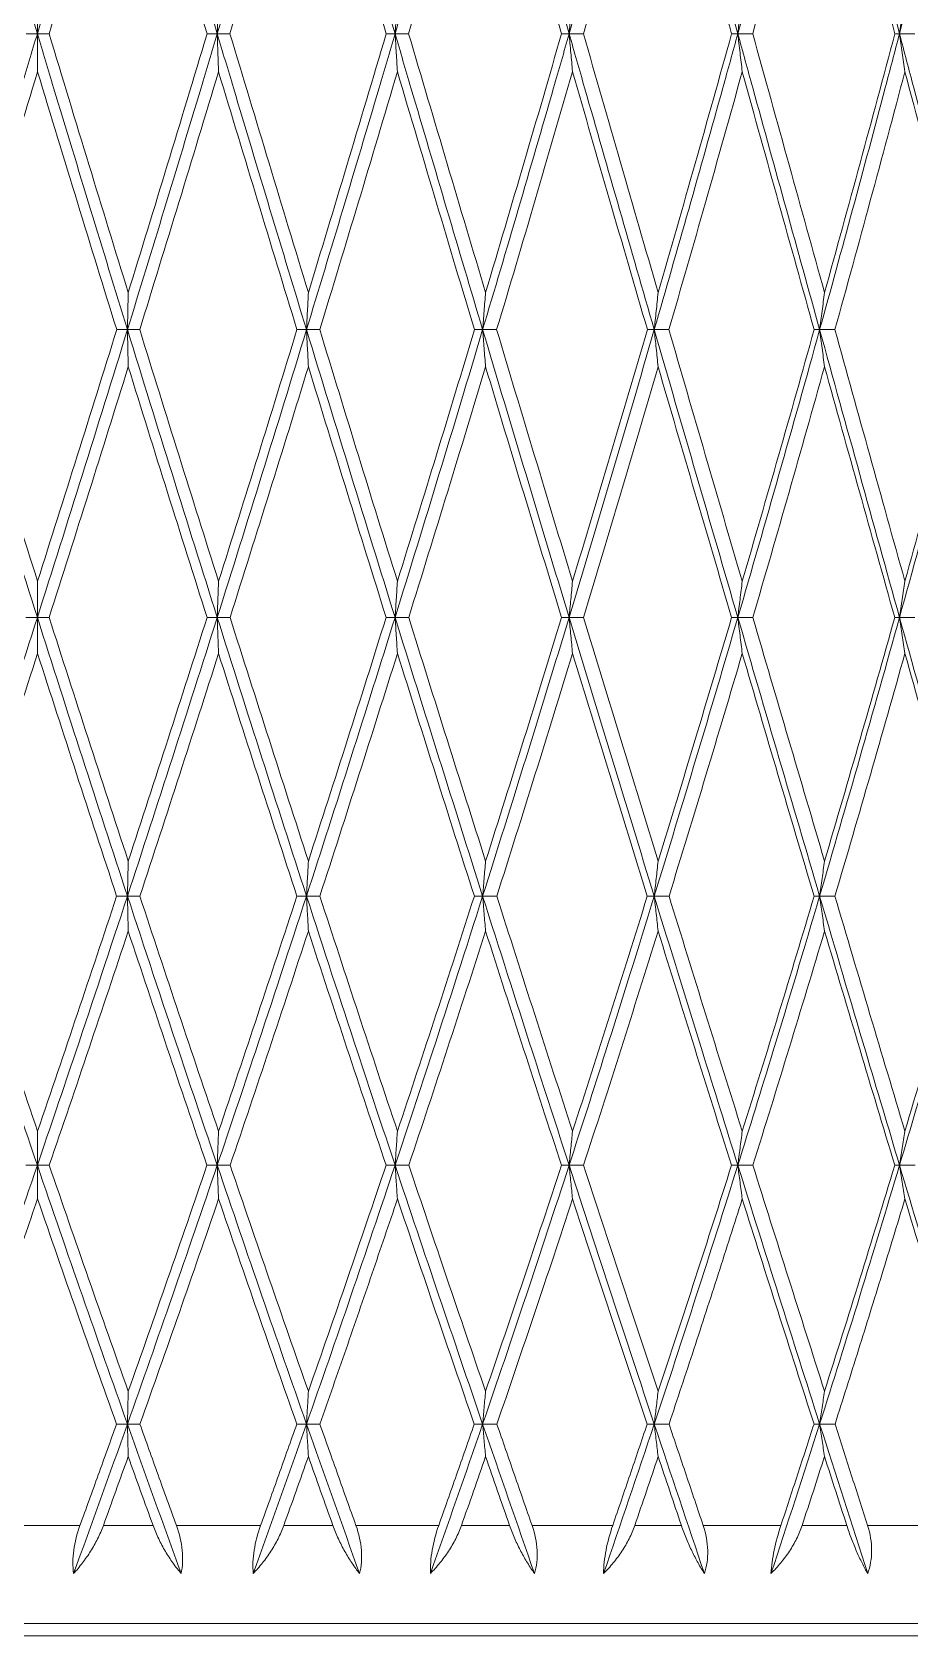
# Model space of a CAD drawing. Extents: x 4138 to 4928, y 0 to 579.
# Drawn here: x 4382.45 to 4390.4, y 388.45 to 402.97 of the extents above; entities that cross this region are included whole.
import ezdxf

# ---------------------------------------------------------------- set-up
doc = ezdxf.new("R2010")
doc.units = 0
doc.header["$LTSCALE"] = 10
doc.header["$MEASUREMENT"] = 0
doc.layers.add('1', color=7, linetype='CONTINUOUS')

msp = doc.modelspace()

# ---------------------------------------------------------------- linework, layer by layer
at = {"layer": '1', "color": 7, "linetype": 'Continuous', "lineweight": 13}
for p, q in [((4382.112, 389.452), (4382.88, 389.452)), ((4383.753, 389.452), (4384.515, 389.452)), ((4385.379, 389.452), (4386.128, 389.452)), ((4386.974, 389.452), (4387.704, 389.452)), ((4388.523, 389.452), (4389.227, 389.452)), ((4390.012, 389.452), (4390.683, 389.452))]:
    msp.add_line(p, q, dxfattribs=at)
at = {"layer": '1', "color": 7, "linetype": 'Continuous', "lineweight": 18}
for p, q in [((4398.554, 388.564), (4365.631, 388.564)), ((4365.631, 388.452), (4398.554, 388.452))]:
    msp.add_line(p, q, dxfattribs=at)
for points in [[(4381.677, 405.709), (4381.949, 404.782), (4382.221, 403.865), (4382.494, 402.96)], [(4382.494, 402.96), (4382.766, 403.865), (4383.038, 404.782), (4383.31, 405.709)], [(4383.31, 405.709), (4383.581, 404.782), (4383.852, 403.865), (4384.123, 402.96)], [(4384.123, 402.96), (4384.393, 403.865), (4384.663, 404.782), (4384.931, 405.709)], [(4384.931, 405.709), (4385.2, 404.782), (4385.467, 403.865), (4385.733, 402.96)], [(4385.733, 402.96), (4385.999, 403.865), (4386.264, 404.782), (4386.526, 405.709)], [(4386.526, 405.709), (4386.789, 404.782), (4387.05, 403.865), (4387.309, 402.96)], [(4387.309, 402.96), (4387.568, 403.865), (4387.825, 404.782), (4388.08, 405.709)], [(4388.837, 402.96), (4388.587, 403.865), (4388.335, 404.782), (4388.08, 405.709)], [(4388.837, 402.96), (4389.087, 403.865), (4389.334, 404.782), (4389.578, 405.709)], [(4389.578, 405.709), (4389.822, 404.782), (4390.063, 403.865), (4390.301, 402.96)], [(4391.006, 405.709), (4390.774, 404.782), (4390.539, 403.865), (4390.301, 402.96)], [(4383.317, 405.357), (4383.193, 404.938), (4382.95, 404.119), (4382.715, 403.34), (4382.6, 402.96)], [(4384.031, 402.96), (4383.911, 403.361), (4383.671, 404.163), (4383.434, 404.96), (4383.317, 405.357)], [(4384.948, 405.357), (4384.826, 404.939), (4384.586, 404.122), (4384.353, 403.341), (4384.238, 402.96)], [(4385.653, 402.96), (4385.538, 403.348), (4385.306, 404.135), (4385.068, 404.946), (4384.948, 405.357)], [(4386.553, 405.357), (4386.432, 404.936), (4386.196, 404.115), (4385.968, 403.338), (4385.856, 402.96)], [(4387.241, 402.96), (4387.125, 403.363), (4386.894, 404.166), (4386.666, 404.961), (4386.553, 405.357)], [(4388.115, 405.357), (4388.005, 404.957), (4387.781, 404.158), (4387.554, 403.359), (4387.439, 402.96)], [(4388.781, 402.96), (4388.676, 403.337), (4388.46, 404.114), (4388.232, 404.935), (4388.115, 405.357)], [(4389.622, 405.357), (4389.514, 404.95), (4389.297, 404.143), (4389.081, 403.352), (4388.972, 402.96)], [(4390.259, 402.96), (4390.158, 403.34), (4389.951, 404.12), (4389.733, 404.939), (4389.622, 405.357)], [(4382.494, 402.96), (4382.494, 403.017), (4382.495, 403.132), (4382.496, 403.247), (4382.496, 403.305)], [(4384.135, 403.305), (4384.133, 403.247), (4384.129, 403.132), (4384.125, 403.017), (4384.123, 402.96)], [(4385.755, 403.305), (4385.751, 403.247), (4385.744, 403.132), (4385.737, 403.017), (4385.733, 402.96)], [(4387.34, 403.305), (4387.335, 403.247), (4387.325, 403.132), (4387.314, 403.017), (4387.309, 402.96)], [(4388.877, 403.305), (4388.87, 403.247), (4388.857, 403.132), (4388.843, 403.017), (4388.837, 402.96)], [(4390.301, 402.96), (4390.309, 403.017), (4390.325, 403.132), (4390.342, 403.247), (4390.35, 403.305)], [(4382.392, 402.96), (4382.409, 402.96), (4382.443, 402.96), (4382.477, 402.96), (4382.494, 402.96)], [(4382.6, 402.96), (4382.582, 402.96), (4382.547, 402.96), (4382.511, 402.96), (4382.494, 402.96)], [(4382.494, 402.96), (4382.494, 402.902), (4382.495, 402.787), (4382.496, 402.673), (4382.496, 402.616)], [(4382.6, 402.96), (4382.721, 402.561), (4382.961, 401.771), (4383.199, 400.998), (4383.317, 400.616)], [(4383.317, 400.616), (4383.434, 400.995), (4383.67, 401.764), (4383.91, 402.557), (4384.031, 402.96)], [(4384.123, 402.96), (4384.108, 402.96), (4384.077, 402.96), (4384.047, 402.96), (4384.031, 402.96)], [(4384.123, 402.96), (4384.142, 402.96), (4384.181, 402.96), (4384.219, 402.96), (4384.238, 402.96)], [(4384.135, 402.616), (4384.133, 402.673), (4384.129, 402.787), (4384.125, 402.902), (4384.123, 402.96)], [(4384.238, 402.96), (4384.356, 402.569), (4384.591, 401.788), (4384.829, 401.006), (4384.948, 400.616)], [(4384.948, 400.616), (4385.063, 400.993), (4385.296, 401.76), (4385.533, 402.555), (4385.653, 402.96)], [(4385.733, 402.96), (4385.72, 402.96), (4385.693, 402.96), (4385.666, 402.96), (4385.653, 402.96)], [(4385.733, 402.96), (4385.754, 402.96), (4385.795, 402.96), (4385.836, 402.96), (4385.856, 402.96)], [(4385.755, 402.616), (4385.751, 402.673), (4385.744, 402.787), (4385.737, 402.902), (4385.733, 402.96)], [(4385.856, 402.96), (4385.973, 402.564), (4386.206, 401.778), (4386.437, 401.002), (4386.553, 400.616)], [(4386.553, 400.616), (4386.671, 401.013), (4386.904, 401.8), (4387.13, 402.575), (4387.241, 402.96)], [(4387.309, 402.96), (4387.298, 402.96), (4387.275, 402.96), (4387.252, 402.96), (4387.241, 402.96)], [(4387.309, 402.96), (4387.331, 402.96), (4387.374, 402.96), (4387.418, 402.96), (4387.439, 402.96)], [(4387.34, 402.616), (4387.335, 402.673), (4387.325, 402.787), (4387.314, 402.902), (4387.309, 402.96)], [(4387.439, 402.96), (4387.55, 402.574), (4387.774, 401.797), (4388.001, 401.011), (4388.115, 400.616)], [(4388.115, 400.616), (4388.228, 401.005), (4388.452, 401.784), (4388.672, 402.567), (4388.781, 402.96)], [(4388.781, 402.96), (4388.79, 402.96), (4388.809, 402.96), (4388.828, 402.96), (4388.837, 402.96)], [(4388.837, 402.96), (4388.859, 402.96), (4388.904, 402.96), (4388.95, 402.96), (4388.972, 402.96)], [(4388.837, 402.96), (4388.843, 402.902), (4388.857, 402.787), (4388.87, 402.673), (4388.877, 402.616)], [(4388.972, 402.96), (4389.083, 402.558), (4389.303, 401.766), (4389.517, 400.996), (4389.622, 400.616)], [(4389.622, 400.616), (4389.731, 401.007), (4389.945, 401.788), (4390.155, 402.569), (4390.259, 402.96)], [(4390.301, 402.96), (4390.294, 402.96), (4390.28, 402.96), (4390.266, 402.96), (4390.259, 402.96)], [(4390.441, 402.96), (4390.418, 402.96), (4390.371, 402.96), (4390.325, 402.96), (4390.301, 402.96)], [(4390.35, 402.616), (4390.342, 402.673), (4390.325, 402.787), (4390.309, 402.902), (4390.301, 402.96)], [(4382.496, 402.616), (4382.375, 402.218), (4382.135, 401.43), (4381.897, 400.66), (4381.779, 400.28)], [(4383.213, 400.28), (4383.095, 400.657), (4382.859, 401.425), (4382.618, 402.215), (4382.496, 402.616)], [(4384.135, 402.616), (4384.014, 402.216), (4383.775, 401.426), (4383.538, 400.658), (4383.421, 400.28)], [(4384.845, 400.28), (4384.725, 400.669), (4384.488, 401.449), (4384.252, 402.227), (4384.135, 402.616)], [(4385.755, 402.616), (4385.635, 402.213), (4385.399, 401.422), (4385.166, 400.656), (4385.051, 400.28)], [(4386.452, 400.28), (4386.339, 400.654), (4386.111, 401.418), (4385.874, 402.211), (4385.755, 402.616)], [(4387.34, 402.616), (4387.229, 402.232), (4387.004, 401.458), (4386.772, 400.674), (4386.653, 400.28)], [(4388.018, 400.28), (4387.903, 400.674), (4387.675, 401.457), (4387.451, 402.231), (4387.34, 402.616)], [(4388.877, 402.616), (4388.766, 402.216), (4388.544, 401.428), (4388.323, 400.659), (4388.213, 400.28)], [(4389.528, 400.28), (4389.423, 400.657), (4389.208, 401.425), (4388.988, 402.215), (4388.877, 402.616)], [(4390.35, 402.616), (4390.247, 402.227), (4390.038, 401.449), (4389.824, 400.669), (4389.716, 400.28)], [(4390.969, 400.28), (4390.869, 400.658), (4390.666, 401.426), (4390.456, 402.215), (4390.35, 402.616)], [(4383.31, 400.28), (4383.311, 400.335), (4383.313, 400.447), (4383.316, 400.56), (4383.317, 400.616)], [(4384.948, 400.616), (4384.945, 400.56), (4384.94, 400.447), (4384.934, 400.335), (4384.931, 400.28)], [(4386.553, 400.616), (4386.548, 400.56), (4386.539, 400.447), (4386.531, 400.335), (4386.526, 400.28)], [(4388.115, 400.616), (4388.11, 400.56), (4388.098, 400.447), (4388.086, 400.335), (4388.08, 400.28)], [(4389.622, 400.616), (4389.615, 400.56), (4389.6, 400.447), (4389.585, 400.335), (4389.578, 400.28)], [(4381.677, 400.28), (4381.949, 399.398), (4382.221, 398.53), (4382.494, 397.674)], [(4381.779, 400.28), (4381.894, 399.908), (4382.129, 399.157), (4382.372, 398.39), (4382.496, 398.002)], [(4382.494, 397.674), (4382.766, 398.53), (4383.038, 399.398), (4383.31, 400.28)], [(4382.496, 398.002), (4382.616, 398.379), (4382.856, 399.136), (4383.094, 399.898), (4383.213, 400.28)], [(4383.213, 400.28), (4383.229, 400.28), (4383.261, 400.28), (4383.294, 400.28), (4383.31, 400.28)], [(4383.421, 400.28), (4383.402, 400.28), (4383.365, 400.28), (4383.328, 400.28), (4383.31, 400.28)], [(4383.31, 400.28), (4383.581, 399.398), (4383.852, 398.53), (4384.123, 397.674)], [(4383.31, 400.28), (4383.311, 400.223), (4383.313, 400.111), (4383.316, 400), (4383.317, 399.944)], [(4383.421, 400.28), (4383.539, 399.898), (4383.777, 399.136), (4384.015, 398.379), (4384.135, 398.002)], [(4384.123, 397.674), (4384.393, 398.53), (4384.663, 399.398), (4384.931, 400.28)], [(4384.135, 398.002), (4384.255, 398.38), (4384.493, 399.138), (4384.728, 399.899), (4384.845, 400.28)], [(4384.931, 400.28), (4384.917, 400.28), (4384.888, 400.28), (4384.859, 400.28), (4384.845, 400.28)], [(4384.931, 400.28), (4384.951, 400.28), (4384.991, 400.28), (4385.031, 400.28), (4385.051, 400.28)], [(4384.931, 400.28), (4385.2, 399.398), (4385.467, 398.53), (4385.733, 397.674)], [(4384.948, 399.944), (4384.945, 400), (4384.94, 400.111), (4384.934, 400.223), (4384.931, 400.28)], [(4385.051, 400.28), (4385.167, 399.899), (4385.401, 399.14), (4385.636, 398.381), (4385.755, 398.002)], [(4385.733, 397.674), (4385.999, 398.53), (4386.264, 399.398), (4386.526, 400.28)], [(4385.755, 398.002), (4385.874, 398.385), (4386.11, 399.148), (4386.339, 399.904), (4386.452, 400.28)], [(4386.526, 400.28), (4386.514, 400.28), (4386.489, 400.28), (4386.464, 400.28), (4386.452, 400.28)], [(4386.526, 400.28), (4386.548, 400.28), (4386.59, 400.28), (4386.632, 400.28), (4386.653, 400.28)], [(4386.526, 400.28), (4386.789, 399.398), (4387.05, 398.53), (4387.309, 397.674)], [(4386.553, 399.944), (4386.548, 400), (4386.539, 400.111), (4386.531, 400.223), (4386.526, 400.28)], [(4386.653, 400.28), (4386.768, 399.897), (4386.997, 399.135), (4387.226, 398.379), (4387.34, 398.002)], [(4387.309, 397.674), (4387.568, 398.53), (4387.825, 399.398), (4388.08, 400.28)], [(4387.34, 398.002), (4387.455, 398.381), (4387.683, 399.14), (4387.907, 399.899), (4388.018, 400.28)], [(4388.08, 400.28), (4388.07, 400.28), (4388.049, 400.28), (4388.028, 400.28), (4388.018, 400.28)], [(4388.08, 400.28), (4388.102, 400.28), (4388.147, 400.28), (4388.191, 400.28), (4388.213, 400.28)], [(4388.08, 400.28), (4388.335, 399.398), (4388.587, 398.53), (4388.837, 397.674)], [(4388.115, 399.944), (4388.11, 400), (4388.098, 400.111), (4388.086, 400.223), (4388.08, 400.28)], [(4388.213, 400.28), (4388.322, 399.904), (4388.542, 399.149), (4388.764, 398.386), (4388.877, 398.002)], [(4389.578, 400.28), (4389.334, 399.398), (4389.087, 398.53), (4388.837, 397.674)], [(4388.877, 398.002), (4388.987, 398.38), (4389.207, 399.138), (4389.422, 399.898), (4389.528, 400.28)], [(4389.528, 400.28), (4389.537, 400.28), (4389.553, 400.28), (4389.57, 400.28), (4389.578, 400.28)], [(4389.578, 400.28), (4389.601, 400.28), (4389.647, 400.28), (4389.693, 400.28), (4389.716, 400.28)], [(4390.301, 397.674), (4390.063, 398.53), (4389.822, 399.398), (4389.578, 400.28)], [(4389.578, 400.28), (4389.585, 400.223), (4389.6, 400.111), (4389.615, 400), (4389.622, 399.944)], [(4389.716, 400.28), (4389.82, 399.903), (4390.031, 399.146), (4390.243, 398.384), (4390.35, 398.002)], [(4391.006, 400.28), (4390.774, 399.398), (4390.539, 398.53), (4390.301, 397.674)], [(4390.35, 398.002), (4390.455, 398.379), (4390.663, 399.136), (4390.868, 399.897), (4390.969, 400.28)], [(4383.317, 399.944), (4383.199, 399.564), (4382.961, 398.806), (4382.721, 398.051), (4382.601, 397.674)], [(4384.031, 397.674), (4383.911, 398.051), (4383.672, 398.806), (4383.435, 399.564), (4383.317, 399.944)], [(4384.948, 399.944), (4384.832, 399.565), (4384.597, 398.809), (4384.359, 398.052), (4384.239, 397.674)], [(4385.652, 397.674), (4385.534, 398.052), (4385.299, 398.807), (4385.065, 399.565), (4384.948, 399.944)], [(4386.553, 399.944), (4386.44, 399.569), (4386.211, 398.817), (4385.976, 398.056), (4385.857, 397.674)], [(4387.24, 397.674), (4387.127, 398.047), (4386.898, 398.798), (4386.668, 399.56), (4386.553, 399.944)], [(4388.115, 399.944), (4388.003, 399.56), (4387.779, 398.798), (4387.553, 398.047), (4387.44, 397.674)], [(4388.781, 397.674), (4388.668, 398.056), (4388.445, 398.815), (4388.225, 399.569), (4388.115, 399.944)], [(4389.622, 399.944), (4389.516, 399.565), (4389.302, 398.807), (4389.083, 398.052), (4388.973, 397.674)], [(4390.258, 397.674), (4390.151, 398.055), (4389.938, 398.814), (4389.727, 399.568), (4389.622, 399.944)], [(4382.494, 397.674), (4382.494, 397.729), (4382.495, 397.838), (4382.496, 397.947), (4382.496, 398.002)], [(4384.123, 397.674), (4384.125, 397.729), (4384.129, 397.838), (4384.133, 397.947), (4384.135, 398.002)], [(4385.755, 398.002), (4385.751, 397.947), (4385.744, 397.838), (4385.737, 397.729), (4385.733, 397.674)], [(4387.34, 398.002), (4387.335, 397.947), (4387.325, 397.838), (4387.314, 397.729), (4387.309, 397.674)], [(4388.877, 398.002), (4388.87, 397.947), (4388.857, 397.838), (4388.843, 397.729), (4388.837, 397.674)], [(4390.301, 397.674), (4390.309, 397.729), (4390.325, 397.838), (4390.342, 397.947), (4390.35, 398.002)], [(4381.677, 395.151), (4381.949, 395.978), (4382.221, 396.819), (4382.494, 397.674)], [(4382.494, 397.674), (4382.477, 397.674), (4382.442, 397.674), (4382.408, 397.674), (4382.391, 397.674)], [(4382.601, 397.674), (4382.583, 397.674), (4382.547, 397.674), (4382.511, 397.674), (4382.494, 397.674)], [(4382.494, 397.674), (4382.766, 396.819), (4383.038, 395.978), (4383.31, 395.151)], [(4382.496, 397.348), (4382.496, 397.402), (4382.495, 397.511), (4382.494, 397.62), (4382.494, 397.674)], [(4382.601, 397.674), (4382.717, 397.312), (4382.952, 396.583), (4383.194, 395.842), (4383.317, 395.468)], [(4383.31, 395.151), (4383.581, 395.978), (4383.852, 396.819), (4384.123, 397.674)], [(4383.317, 395.468), (4383.439, 395.839), (4383.68, 396.578), (4383.915, 397.31), (4384.031, 397.674)], [(4384.031, 397.674), (4384.046, 397.674), (4384.077, 397.674), (4384.108, 397.674), (4384.123, 397.674)], [(4384.239, 397.674), (4384.219, 397.674), (4384.181, 397.674), (4384.142, 397.674), (4384.123, 397.674)], [(4384.123, 397.674), (4384.393, 396.819), (4384.663, 395.978), (4384.931, 395.151)], [(4384.123, 397.674), (4384.125, 397.62), (4384.129, 397.511), (4384.133, 397.402), (4384.135, 397.348)], [(4384.239, 397.674), (4384.356, 397.306), (4384.591, 396.57), (4384.829, 395.836), (4384.948, 395.468)], [(4384.931, 395.151), (4385.2, 395.978), (4385.467, 396.819), (4385.733, 397.674)], [(4384.948, 395.468), (4385.067, 395.835), (4385.304, 396.569), (4385.537, 397.306), (4385.652, 397.674)], [(4385.733, 397.674), (4385.72, 397.674), (4385.693, 397.674), (4385.666, 397.674), (4385.652, 397.674)], [(4385.733, 397.674), (4385.754, 397.674), (4385.795, 397.674), (4385.836, 397.674), (4385.857, 397.674)], [(4385.733, 397.674), (4385.999, 396.819), (4386.264, 395.978), (4386.526, 395.151)], [(4385.755, 397.348), (4385.751, 397.402), (4385.744, 397.511), (4385.737, 397.62), (4385.733, 397.674)], [(4385.857, 397.674), (4385.972, 397.306), (4386.203, 396.569), (4386.436, 395.835), (4386.553, 395.468)], [(4386.526, 395.151), (4386.789, 395.978), (4387.05, 396.819), (4387.309, 397.674)], [(4386.553, 395.468), (4386.67, 395.837), (4386.902, 396.572), (4387.128, 397.307), (4387.24, 397.674)], [(4387.309, 397.674), (4387.298, 397.674), (4387.275, 397.674), (4387.252, 397.674), (4387.24, 397.674)], [(4387.309, 397.674), (4387.331, 397.674), (4387.375, 397.674), (4387.418, 397.674), (4387.44, 397.674)], [(4387.309, 397.674), (4387.568, 396.819), (4387.825, 395.978), (4388.08, 395.151)], [(4387.34, 397.348), (4387.335, 397.402), (4387.325, 397.511), (4387.314, 397.62), (4387.309, 397.674)], [(4387.44, 397.674), (4387.552, 397.305), (4387.777, 396.569), (4388.003, 395.835), (4388.115, 395.468)], [(4388.837, 397.674), (4388.587, 396.819), (4388.335, 395.978), (4388.08, 395.151)], [(4388.115, 395.468), (4388.228, 395.834), (4388.452, 396.567), (4388.671, 397.304), (4388.781, 397.674)], [(4388.837, 397.674), (4388.827, 397.674), (4388.809, 397.674), (4388.79, 397.674), (4388.781, 397.674)], [(4388.837, 397.674), (4388.859, 397.674), (4388.905, 397.674), (4388.95, 397.674), (4388.973, 397.674)], [(4388.837, 397.674), (4389.087, 396.819), (4389.334, 395.978), (4389.578, 395.151)], [(4388.877, 397.348), (4388.87, 397.402), (4388.857, 397.511), (4388.843, 397.62), (4388.837, 397.674)], [(4388.973, 397.674), (4389.08, 397.307), (4389.296, 396.573), (4389.513, 395.837), (4389.622, 395.468)], [(4390.301, 397.674), (4390.063, 396.819), (4389.822, 395.978), (4389.578, 395.151)], [(4389.622, 395.468), (4389.731, 395.836), (4389.946, 396.572), (4390.155, 397.307), (4390.258, 397.674)], [(4390.258, 397.674), (4390.265, 397.674), (4390.28, 397.674), (4390.294, 397.674), (4390.301, 397.674)], [(4390.441, 397.674), (4390.418, 397.674), (4390.371, 397.674), (4390.325, 397.674), (4390.301, 397.674)], [(4391.006, 395.151), (4390.774, 395.978), (4390.539, 396.819), (4390.301, 397.674)], [(4390.301, 397.674), (4390.309, 397.62), (4390.325, 397.511), (4390.342, 397.402), (4390.35, 397.348)], [(4382.496, 397.348), (4382.379, 396.984), (4382.142, 396.253), (4381.901, 395.519), (4381.779, 395.151)], [(4383.212, 395.151), (4383.089, 395.523), (4382.847, 396.261), (4382.612, 396.988), (4382.496, 397.348)], [(4384.135, 397.348), (4384.019, 396.985), (4383.784, 396.256), (4383.544, 395.52), (4383.422, 395.151)], [(4384.844, 395.151), (4384.724, 395.518), (4384.486, 396.251), (4384.251, 396.983), (4384.135, 397.348)], [(4385.755, 397.348), (4385.639, 396.981), (4385.407, 396.248), (4385.171, 395.516), (4385.052, 395.151)], [(4386.451, 395.151), (4386.334, 395.516), (4386.101, 396.248), (4385.87, 396.981), (4385.755, 397.348)], [(4387.34, 397.348), (4387.228, 396.981), (4387.001, 396.248), (4386.771, 395.516), (4386.654, 395.151)], [(4388.017, 395.151), (4387.903, 395.518), (4387.677, 396.251), (4387.452, 396.983), (4387.34, 397.348)], [(4388.877, 397.348), (4388.768, 396.979), (4388.549, 396.244), (4388.326, 395.514), (4388.214, 395.151)], [(4389.528, 395.151), (4389.418, 395.518), (4389.2, 396.252), (4388.984, 396.983), (4388.877, 397.348)], [(4390.35, 397.348), (4390.247, 396.982), (4390.038, 396.249), (4389.825, 395.517), (4389.716, 395.151)], [(4390.969, 395.151), (4390.864, 395.521), (4390.657, 396.257), (4390.452, 396.986), (4390.35, 397.348)], [(4383.31, 395.151), (4383.311, 395.203), (4383.313, 395.309), (4383.316, 395.415), (4383.317, 395.468)], [(4384.931, 395.151), (4384.934, 395.203), (4384.94, 395.309), (4384.945, 395.415), (4384.948, 395.468)], [(4386.553, 395.468), (4386.548, 395.415), (4386.539, 395.309), (4386.531, 395.203), (4386.526, 395.151)], [(4388.115, 395.468), (4388.11, 395.415), (4388.098, 395.309), (4388.086, 395.203), (4388.08, 395.151)], [(4389.578, 395.151), (4389.585, 395.203), (4389.6, 395.309), (4389.615, 395.415), (4389.622, 395.468)], [(4381.779, 395.151), (4381.897, 394.795), (4382.134, 394.085), (4382.375, 393.376), (4382.496, 393.021)], [(4382.496, 393.021), (4382.618, 393.377), (4382.858, 394.087), (4383.095, 394.796), (4383.212, 395.151)], [(4383.31, 395.151), (4383.293, 395.151), (4383.261, 395.151), (4383.228, 395.151), (4383.212, 395.151)], [(4383.422, 395.151), (4383.403, 395.151), (4383.366, 395.151), (4383.328, 395.151), (4383.31, 395.151)], [(4383.317, 394.834), (4383.316, 394.887), (4383.313, 394.992), (4383.311, 395.098), (4383.31, 395.151)], [(4383.422, 395.151), (4383.539, 394.796), (4383.775, 394.086), (4384.014, 393.376), (4384.135, 393.021)], [(4384.135, 393.021), (4384.254, 393.372), (4384.491, 394.078), (4384.727, 394.792), (4384.844, 395.151)], [(4384.844, 395.151), (4384.859, 395.151), (4384.888, 395.151), (4384.917, 395.151), (4384.931, 395.151)], [(4385.052, 395.151), (4385.032, 395.151), (4384.991, 395.151), (4384.951, 395.151), (4384.931, 395.151)], [(4384.931, 395.151), (4384.934, 395.098), (4384.94, 394.992), (4384.945, 394.887), (4384.948, 394.834)], [(4385.052, 395.151), (4385.168, 394.795), (4385.401, 394.085), (4385.636, 393.376), (4385.755, 393.021)], [(4385.755, 393.021), (4385.873, 393.376), (4386.108, 394.085), (4386.337, 394.795), (4386.451, 395.151)], [(4386.526, 395.151), (4386.514, 395.151), (4386.489, 395.151), (4386.464, 395.151), (4386.451, 395.151)], [(4386.526, 395.151), (4386.548, 395.151), (4386.59, 395.151), (4386.633, 395.151), (4386.654, 395.151)], [(4386.553, 394.834), (4386.548, 394.887), (4386.539, 394.992), (4386.531, 395.098), (4386.526, 395.151)], [(4386.654, 395.151), (4386.769, 394.791), (4386.998, 394.077), (4387.226, 393.372), (4387.34, 393.021)], [(4387.34, 393.021), (4387.455, 393.373), (4387.682, 394.079), (4387.906, 394.792), (4388.017, 395.151)], [(4388.08, 395.151), (4388.07, 395.151), (4388.049, 395.151), (4388.028, 395.151), (4388.017, 395.151)], [(4388.08, 395.151), (4388.102, 395.151), (4388.147, 395.151), (4388.191, 395.151), (4388.214, 395.151)], [(4388.115, 394.834), (4388.11, 394.887), (4388.098, 394.992), (4388.086, 395.098), (4388.08, 395.151)], [(4388.214, 395.151), (4388.324, 394.795), (4388.544, 394.085), (4388.766, 393.376), (4388.877, 393.021)], [(4388.877, 393.021), (4388.988, 393.376), (4389.208, 394.085), (4389.422, 394.795), (4389.528, 395.151)], [(4389.578, 395.151), (4389.569, 395.151), (4389.553, 395.151), (4389.536, 395.151), (4389.528, 395.151)], [(4389.716, 395.151), (4389.693, 395.151), (4389.647, 395.151), (4389.601, 395.151), (4389.578, 395.151)], [(4389.622, 394.834), (4389.615, 394.887), (4389.6, 394.992), (4389.585, 395.098), (4389.578, 395.151)], [(4389.716, 395.151), (4389.822, 394.792), (4390.034, 394.078), (4390.245, 393.372), (4390.35, 393.021)], [(4390.35, 393.021), (4390.456, 393.376), (4390.665, 394.086), (4390.869, 394.796), (4390.969, 395.151)], [(4383.317, 394.834), (4383.2, 394.48), (4382.963, 393.773), (4382.723, 393.067), (4382.601, 392.714)], [(4384.03, 392.714), (4383.909, 393.068), (4383.67, 393.774), (4383.434, 394.481), (4383.317, 394.834)], [(4384.948, 394.834), (4384.831, 394.477), (4384.596, 393.766), (4384.359, 393.064), (4384.24, 392.714)], [(4385.652, 392.714), (4385.533, 393.067), (4385.297, 393.773), (4385.064, 394.48), (4384.948, 394.834)], [(4386.553, 394.834), (4386.439, 394.48), (4386.21, 393.773), (4385.976, 393.067), (4385.858, 392.714)], [(4387.24, 392.714), (4387.126, 393.061), (4386.898, 393.762), (4386.668, 394.475), (4386.553, 394.834)], [(4388.115, 394.834), (4388.004, 394.476), (4387.78, 393.765), (4387.554, 393.063), (4387.44, 392.714)], [(4388.78, 392.714), (4388.668, 393.067), (4388.446, 393.773), (4388.226, 394.48), (4388.115, 394.834)], [(4389.622, 394.834), (4389.517, 394.48), (4389.303, 393.773), (4389.084, 393.067), (4388.973, 392.714)], [(4390.258, 392.714), (4390.152, 393.063), (4389.941, 393.766), (4389.729, 394.476), (4389.622, 394.834)], [(4382.494, 392.714), (4382.494, 392.765), (4382.495, 392.867), (4382.496, 392.97), (4382.496, 393.021)], [(4384.123, 392.714), (4384.125, 392.765), (4384.129, 392.867), (4384.133, 392.97), (4384.135, 393.021)], [(4385.733, 392.714), (4385.737, 392.765), (4385.744, 392.867), (4385.751, 392.97), (4385.755, 393.021)], [(4387.34, 393.021), (4387.335, 392.97), (4387.325, 392.867), (4387.314, 392.765), (4387.309, 392.714)], [(4388.837, 392.714), (4388.843, 392.765), (4388.857, 392.867), (4388.87, 392.97), (4388.877, 393.021)], [(4390.301, 392.714), (4390.309, 392.765), (4390.325, 392.867), (4390.342, 392.97), (4390.35, 393.021)], [(4381.677, 390.37), (4381.949, 391.135), (4382.221, 391.917), (4382.494, 392.714)], [(4382.494, 392.714), (4382.476, 392.714), (4382.442, 392.714), (4382.408, 392.714), (4382.391, 392.714)], [(4382.601, 392.714), (4382.583, 392.714), (4382.548, 392.714), (4382.512, 392.714), (4382.494, 392.714)], [(4382.494, 392.714), (4382.766, 391.917), (4383.038, 391.135), (4383.31, 390.37)], [(4382.496, 392.408), (4382.496, 392.459), (4382.495, 392.56), (4382.494, 392.663), (4382.494, 392.714)], [(4382.601, 392.714), (4382.72, 392.37), (4382.957, 391.685), (4383.197, 391.006), (4383.317, 390.667)], [(4383.31, 390.37), (4383.581, 391.135), (4383.852, 391.917), (4384.123, 392.714)], [(4383.317, 390.667), (4383.436, 391.003), (4383.674, 391.68), (4383.912, 392.368), (4384.03, 392.714)], [(4384.123, 392.714), (4384.107, 392.714), (4384.077, 392.714), (4384.046, 392.714), (4384.03, 392.714)], [(4384.24, 392.714), (4384.22, 392.714), (4384.181, 392.714), (4384.142, 392.714), (4384.123, 392.714)], [(4384.123, 392.714), (4384.393, 391.917), (4384.663, 391.135), (4384.931, 390.37)], [(4384.135, 392.408), (4384.133, 392.459), (4384.129, 392.56), (4384.125, 392.663), (4384.123, 392.714)], [(4384.24, 392.714), (4384.358, 392.368), (4384.594, 391.68), (4384.83, 391.003), (4384.948, 390.667)], [(4384.931, 390.37), (4385.2, 391.135), (4385.467, 391.917), (4385.733, 392.714)], [(4384.948, 390.667), (4385.068, 391.007), (4385.304, 391.688), (4385.536, 392.372), (4385.652, 392.714)], [(4385.652, 392.714), (4385.665, 392.714), (4385.692, 392.714), (4385.72, 392.714), (4385.733, 392.714)], [(4385.858, 392.714), (4385.837, 392.714), (4385.795, 392.714), (4385.754, 392.714), (4385.733, 392.714)], [(4385.733, 392.714), (4385.999, 391.917), (4386.264, 391.135), (4386.526, 390.37)], [(4385.733, 392.714), (4385.737, 392.663), (4385.744, 392.56), (4385.751, 392.459), (4385.755, 392.408)], [(4385.858, 392.714), (4385.972, 392.373), (4386.202, 391.69), (4386.435, 391.008), (4386.553, 390.667)], [(4387.309, 392.714), (4387.05, 391.917), (4386.789, 391.135), (4386.526, 390.37)], [(4386.553, 390.667), (4386.668, 391.004), (4386.899, 391.682), (4387.127, 392.369), (4387.24, 392.714)], [(4387.309, 392.714), (4387.298, 392.714), (4387.275, 392.714), (4387.251, 392.714), (4387.24, 392.714)], [(4387.309, 392.714), (4387.331, 392.714), (4387.375, 392.714), (4387.419, 392.714), (4387.44, 392.714)], [(4387.309, 392.714), (4387.568, 391.917), (4387.825, 391.135), (4388.08, 390.37)], [(4387.34, 392.408), (4387.335, 392.459), (4387.325, 392.56), (4387.314, 392.663), (4387.309, 392.714)], [(4387.44, 392.714), (4387.553, 392.369), (4387.778, 391.683), (4388.003, 391.004), (4388.115, 390.667)], [(4388.837, 392.714), (4388.587, 391.917), (4388.335, 391.135), (4388.08, 390.37)], [(4388.115, 390.667), (4388.229, 391.007), (4388.453, 391.689), (4388.672, 392.372), (4388.78, 392.714)], [(4388.837, 392.714), (4388.827, 392.714), (4388.808, 392.714), (4388.789, 392.714), (4388.78, 392.714)], [(4388.973, 392.714), (4388.951, 392.714), (4388.905, 392.714), (4388.86, 392.714), (4388.837, 392.714)], [(4388.837, 392.714), (4389.087, 391.917), (4389.334, 391.135), (4389.578, 390.37)], [(4388.877, 392.408), (4388.87, 392.459), (4388.857, 392.56), (4388.843, 392.663), (4388.837, 392.714)], [(4388.973, 392.714), (4389.08, 392.373), (4389.296, 391.691), (4389.513, 391.008), (4389.622, 390.667)], [(4390.301, 392.714), (4390.063, 391.917), (4389.822, 391.135), (4389.578, 390.37)], [(4389.622, 390.667), (4389.73, 391.004), (4389.943, 391.682), (4390.153, 392.369), (4390.258, 392.714)], [(4390.301, 392.714), (4390.294, 392.714), (4390.279, 392.714), (4390.265, 392.714), (4390.258, 392.714)], [(4390.442, 392.714), (4390.418, 392.714), (4390.372, 392.714), (4390.325, 392.714), (4390.301, 392.714)], [(4390.301, 392.714), (4390.539, 391.917), (4390.774, 391.135), (4391.006, 390.37)], [(4390.35, 392.408), (4390.342, 392.459), (4390.325, 392.56), (4390.309, 392.663), (4390.301, 392.714)], [(4382.496, 392.408), (4382.417, 392.179), (4382.259, 391.724), (4382.02, 391.045), (4381.86, 390.595), (4381.78, 390.37)], [(4383.211, 390.37), (4383.091, 390.707), (4382.851, 391.384), (4382.614, 392.066), (4382.496, 392.408)], [(4384.135, 392.408), (4384.017, 392.063), (4383.78, 391.379), (4383.542, 390.705), (4383.423, 390.37)], [(4384.844, 390.37), (4384.726, 390.704), (4384.49, 391.378), (4384.253, 392.063), (4384.135, 392.408)], [(4385.755, 392.408), (4385.678, 392.181), (4385.524, 391.728), (4385.29, 391.049), (4385.132, 390.596), (4385.052, 390.37)], [(4386.45, 390.37), (4386.333, 390.709), (4386.1, 391.386), (4385.87, 392.067), (4385.755, 392.408)], [(4387.34, 392.408), (4387.227, 392.062), (4386.999, 391.377), (4386.77, 390.704), (4386.655, 390.37)], [(4388.016, 390.37), (4387.904, 390.705), (4387.679, 391.379), (4387.453, 392.063), (4387.34, 392.408)], [(4388.877, 392.408), (4388.805, 392.181), (4388.66, 391.728), (4388.44, 391.049), (4388.29, 390.596), (4388.214, 390.37)], [(4389.527, 390.37), (4389.418, 390.708), (4389.201, 391.385), (4388.985, 392.066), (4388.877, 392.408)], [(4390.35, 392.408), (4390.281, 392.178), (4390.141, 391.721), (4389.93, 391.041), (4389.788, 390.593), (4389.717, 390.37)], [(4390.968, 390.37), (4390.866, 390.707), (4390.66, 391.383), (4390.453, 392.065), (4390.35, 392.408)], [(4383.31, 390.37), (4383.311, 390.42), (4383.313, 390.518), (4383.316, 390.617), (4383.317, 390.667)], [(4384.931, 390.37), (4384.934, 390.42), (4384.94, 390.518), (4384.945, 390.617), (4384.948, 390.667)], [(4386.526, 390.37), (4386.531, 390.42), (4386.539, 390.518), (4386.548, 390.617), (4386.553, 390.667)], [(4388.08, 390.37), (4388.086, 390.42), (4388.098, 390.518), (4388.11, 390.617), (4388.115, 390.667)], [(4389.578, 390.37), (4389.585, 390.42), (4389.6, 390.518), (4389.615, 390.617), (4389.622, 390.667)], [(4382.822, 389.016), (4382.985, 389.461), (4383.147, 389.913), (4383.31, 390.37)], [(4382.88, 389.452), (4382.935, 389.604), (4383.046, 389.909), (4383.156, 390.216), (4383.211, 390.37)], [(4383.31, 390.37), (4383.293, 390.37), (4383.26, 390.37), (4383.228, 390.37), (4383.211, 390.37)], [(4383.423, 390.37), (4383.404, 390.37), (4383.366, 390.37), (4383.328, 390.37), (4383.31, 390.37)], [(4383.31, 390.37), (4383.472, 389.913), (4383.634, 389.461), (4383.796, 389.016)], [(4383.317, 390.075), (4383.316, 390.124), (4383.313, 390.222), (4383.311, 390.321), (4383.31, 390.37)], [(4383.423, 390.37), (4383.477, 390.217), (4383.587, 389.91), (4383.698, 389.604), (4383.753, 389.452)], [(4384.449, 389.016), (4384.61, 389.461), (4384.771, 389.913), (4384.931, 390.37)], [(4384.515, 389.452), (4384.571, 389.604), (4384.68, 389.91), (4384.789, 390.217), (4384.844, 390.37)], [(4384.931, 390.37), (4384.917, 390.37), (4384.887, 390.37), (4384.858, 390.37), (4384.844, 390.37)], [(4385.052, 390.37), (4385.032, 390.37), (4384.992, 390.37), (4384.951, 390.37), (4384.931, 390.37)], [(4384.931, 390.37), (4385.092, 389.913), (4385.252, 389.461), (4385.412, 389.016)], [(4384.948, 390.075), (4384.945, 390.124), (4384.94, 390.222), (4384.934, 390.321), (4384.931, 390.37)], [(4385.052, 390.37), (4385.107, 390.216), (4385.216, 389.909), (4385.324, 389.604), (4385.379, 389.452)], [(4386.526, 390.37), (4386.369, 389.913), (4386.211, 389.461), (4386.053, 389.016)], [(4386.128, 389.452), (4386.182, 389.604), (4386.29, 389.909), (4386.397, 390.216), (4386.45, 390.37)], [(4386.45, 390.37), (4386.463, 390.37), (4386.488, 390.37), (4386.514, 390.37), (4386.526, 390.37)], [(4386.655, 390.37), (4386.633, 390.37), (4386.591, 390.37), (4386.548, 390.37), (4386.526, 390.37)], [(4386.526, 390.37), (4386.684, 389.913), (4386.84, 389.461), (4386.996, 389.016)], [(4386.526, 390.37), (4386.531, 390.321), (4386.539, 390.222), (4386.548, 390.124), (4386.553, 390.075)], [(4386.655, 390.37), (4386.708, 390.217), (4386.814, 389.911), (4386.92, 389.605), (4386.974, 389.452)], [(4388.08, 390.37), (4387.928, 389.913), (4387.775, 389.461), (4387.621, 389.016)], [(4387.704, 389.452), (4387.757, 389.605), (4387.861, 389.911), (4387.965, 390.217), (4388.016, 390.37)], [(4388.016, 390.37), (4388.027, 390.37), (4388.048, 390.37), (4388.069, 390.37), (4388.08, 390.37)], [(4388.214, 390.37), (4388.192, 390.37), (4388.147, 390.37), (4388.102, 390.37), (4388.08, 390.37)], [(4388.08, 390.37), (4388.232, 389.913), (4388.384, 389.461), (4388.534, 389.016)], [(4388.08, 390.37), (4388.086, 390.321), (4388.098, 390.222), (4388.11, 390.124), (4388.115, 390.075)], [(4388.214, 390.37), (4388.266, 390.216), (4388.369, 389.909), (4388.472, 389.604), (4388.523, 389.452)], [(4389.578, 390.37), (4389.432, 389.913), (4389.285, 389.461), (4389.137, 389.016)], [(4389.227, 389.452), (4389.277, 389.604), (4389.377, 389.909), (4389.477, 390.216), (4389.527, 390.37)], [(4389.578, 390.37), (4389.569, 390.37), (4389.552, 390.37), (4389.535, 390.37), (4389.527, 390.37)], [(4389.717, 390.37), (4389.694, 390.37), (4389.647, 390.37), (4389.601, 390.37), (4389.578, 390.37)], [(4389.578, 390.37), (4389.724, 389.913), (4389.869, 389.461), (4390.013, 389.016)], [(4389.622, 390.075), (4389.615, 390.124), (4389.6, 390.222), (4389.585, 390.321), (4389.578, 390.37)], [(4389.717, 390.37), (4389.766, 390.217), (4389.864, 389.911), (4389.963, 389.605), (4390.012, 389.452)], [(4383.317, 390.075), (4383.279, 389.971), (4383.204, 389.762), (4383.129, 389.555), (4383.092, 389.452)], [(4383.542, 389.452), (4383.504, 389.555), (4383.429, 389.763), (4383.354, 389.971), (4383.317, 390.075)], [(4384.948, 390.075), (4384.911, 389.971), (4384.837, 389.763), (4384.763, 389.555), (4384.725, 389.452)], [(4385.17, 389.452), (4385.133, 389.555), (4385.059, 389.762), (4384.985, 389.971), (4384.948, 390.075)], [(4386.553, 390.075), (4386.516, 389.971), (4386.444, 389.762), (4386.371, 389.555), (4386.334, 389.452)], [(4386.77, 389.452), (4386.734, 389.555), (4386.661, 389.763), (4386.589, 389.971), (4386.553, 390.075)], [(4388.115, 390.075), (4388.081, 389.971), (4388.01, 389.763), (4387.939, 389.555), (4387.904, 389.452)], [(4388.326, 389.452), (4388.291, 389.555), (4388.221, 389.762), (4388.151, 389.971), (4388.115, 390.075)], [(4389.622, 390.075), (4389.588, 389.97), (4389.521, 389.762), (4389.453, 389.555), (4389.419, 389.452)], [(4389.824, 389.452), (4389.79, 389.555), (4389.723, 389.763), (4389.656, 389.971), (4389.622, 390.075)], [(4382.822, 389.016), (4382.813, 389.083), (4382.814, 389.225), (4382.852, 389.376), (4382.88, 389.452)], [(4383.796, 389.016), (4383.81, 389.082), (4383.816, 389.223), (4383.781, 389.375), (4383.753, 389.452)], [(4384.449, 389.016), (4384.443, 389.083), (4384.449, 389.225), (4384.488, 389.376), (4384.515, 389.452)], [(4385.412, 389.016), (4385.428, 389.082), (4385.439, 389.223), (4385.406, 389.375), (4385.379, 389.452)], [(4386.053, 389.016), (4386.051, 389.083), (4386.062, 389.225), (4386.102, 389.376), (4386.128, 389.452)], [(4386.974, 389.452), (4387.001, 389.375), (4387.031, 389.223), (4387.015, 389.082), (4386.996, 389.016)], [(4387.621, 389.016), (4387.622, 389.083), (4387.637, 389.225), (4387.678, 389.376), (4387.704, 389.452)], [(4388.523, 389.452), (4388.549, 389.375), (4388.576, 389.223), (4388.556, 389.082), (4388.534, 389.016)], [(4389.137, 389.016), (4389.141, 389.083), (4389.161, 389.225), (4389.202, 389.376), (4389.227, 389.452)], [(4390.012, 389.452), (4390.037, 389.375), (4390.061, 389.223), (4390.036, 389.082), (4390.013, 389.016)]]:
    msp.add_open_spline(points, degree=3, dxfattribs=at)
for points, knots in [([(4381.677, 400.28), (4381.9, 401.002), (4382.172, 401.893), (4382.445, 402.796), (4382.494, 402.96)], [0, 0, 0, 0, 0.819677, 1, 1, 1, 1]), ([(4382.494, 402.96), (4382.543, 402.796), (4382.815, 401.893), (4383.087, 401.002), (4383.31, 400.28)], [0, 0, 0, 0, 0.180323, 1, 1, 1, 1]), ([(4383.31, 400.28), (4383.532, 401.002), (4383.804, 401.893), (4384.074, 402.796), (4384.123, 402.96)], [0, 0, 0, 0, 0.819677, 1, 1, 1, 1]), ([(4384.123, 402.96), (4384.172, 402.796), (4384.442, 401.893), (4384.711, 401.002), (4384.931, 400.28)], [0, 0, 0, 0, 0.180323, 1, 1, 1, 1]), ([(4384.931, 400.28), (4385.151, 401.002), (4385.419, 401.893), (4385.685, 402.796), (4385.733, 402.96)], [0, 0, 0, 0, 0.819677, 1, 1, 1, 1]), ([(4385.733, 402.96), (4385.781, 402.796), (4386.047, 401.893), (4386.311, 401.002), (4386.526, 400.28)], [0, 0, 0, 0, 0.180323, 1, 1, 1, 1]), ([(4386.526, 400.28), (4386.742, 401.002), (4387.003, 401.893), (4387.263, 402.796), (4387.309, 402.96)], [0, 0, 0, 0, 0.819677, 1, 1, 1, 1]), ([(4387.309, 402.96), (4387.356, 402.796), (4387.615, 401.893), (4387.871, 401.002), (4388.08, 400.28)], [0, 0, 0, 0, 0.180323, 1, 1, 1, 1]), ([(4388.08, 400.28), (4388.289, 401.002), (4388.542, 401.893), (4388.792, 402.796), (4388.837, 402.96)], [0, 0, 0, 0, 0.819677, 1, 1, 1, 1]), ([(4389.578, 400.28), (4389.378, 401.002), (4389.131, 401.893), (4388.882, 402.796), (4388.837, 402.96)], [0, 0, 0, 0, 0.819677, 1, 1, 1, 1]), ([(4390.301, 402.96), (4390.258, 402.796), (4390.02, 401.893), (4389.778, 401.002), (4389.578, 400.28)], [0, 0, 0, 0, 0.180323, 1, 1, 1, 1]), ([(4390.301, 402.96), (4390.344, 402.796), (4390.582, 401.893), (4390.816, 401.002), (4391.006, 400.28)], [0, 0, 0, 0, 0.180323, 1, 1, 1, 1]), ([(4381.677, 395.151), (4381.833, 394.676), (4382.105, 393.857), (4382.378, 393.054), (4382.494, 392.714)], [0, 0, 0, 0, 0.573764, 1, 1, 1, 1]), ([(4382.494, 392.714), (4382.61, 393.054), (4382.882, 393.857), (4383.154, 394.676), (4383.31, 395.151)], [0, 0, 0, 0, 0.426236, 1, 1, 1, 1]), ([(4383.31, 395.151), (4383.466, 394.676), (4383.737, 393.857), (4384.008, 393.054), (4384.123, 392.714)], [0, 0, 0, 0, 0.573764, 1, 1, 1, 1]), ([(4384.123, 392.714), (4384.238, 393.054), (4384.508, 393.857), (4384.777, 394.676), (4384.931, 395.151)], [0, 0, 0, 0, 0.426236, 1, 1, 1, 1]), ([(4384.931, 395.151), (4385.085, 394.676), (4385.353, 393.857), (4385.62, 393.054), (4385.733, 392.714)], [0, 0, 0, 0, 0.573764, 1, 1, 1, 1]), ([(4385.733, 392.714), (4385.846, 393.054), (4386.112, 393.857), (4386.376, 394.676), (4386.526, 395.151)], [0, 0, 0, 0, 0.426236, 1, 1, 1, 1]), ([(4386.526, 395.151), (4386.677, 394.676), (4386.939, 393.857), (4387.199, 393.054), (4387.309, 392.714)], [0, 0, 0, 0, 0.573764, 1, 1, 1, 1]), ([(4388.08, 395.151), (4387.934, 394.676), (4387.678, 393.857), (4387.42, 393.054), (4387.309, 392.714)], [0, 0, 0, 0, 0.573764, 1, 1, 1, 1]), ([(4388.08, 395.151), (4388.226, 394.676), (4388.48, 393.857), (4388.73, 393.054), (4388.837, 392.714)], [0, 0, 0, 0, 0.573764, 1, 1, 1, 1]), ([(4389.578, 395.151), (4389.438, 394.676), (4389.192, 393.857), (4388.943, 393.054), (4388.837, 392.714)], [0, 0, 0, 0, 0.573764, 1, 1, 1, 1]), ([(4389.578, 395.151), (4389.718, 394.676), (4389.96, 393.857), (4390.2, 393.054), (4390.301, 392.714)], [0, 0, 0, 0, 0.573764, 1, 1, 1, 1]), ([(4391.006, 395.151), (4390.873, 394.676), (4390.639, 393.857), (4390.403, 393.054), (4390.301, 392.714)], [0, 0, 0, 0, 0.573764, 1, 1, 1, 1]), ([(4383.092, 389.452), (4383.077, 389.41), (4383.059, 389.37), (4383.02, 389.292), (4382.999, 389.255), (4382.965, 389.2), (4382.953, 389.182), (4382.928, 389.147), (4382.915, 389.13), (4382.877, 389.079), (4382.85, 389.047), (4382.822, 389.016)], [0, 0, 0, 0, 0.25, 0.25, 0.5, 0.5, 0.625, 0.625, 0.75, 0.75, 1, 1, 1, 1]), ([(4383.796, 389.016), (4383.771, 389.047), (4383.746, 389.079), (4383.698, 389.146), (4383.675, 389.181), (4383.643, 389.235), (4383.632, 389.254), (4383.612, 389.292), (4383.602, 389.311), (4383.574, 389.37), (4383.557, 389.41), (4383.542, 389.452)], [0, 0, 0, 0, 0.25, 0.25, 0.5, 0.5, 0.625, 0.625, 0.75, 0.75, 1, 1, 1, 1]), ([(4384.725, 389.452), (4384.71, 389.41), (4384.693, 389.37), (4384.654, 389.292), (4384.632, 389.255), (4384.596, 389.2), (4384.584, 389.182), (4384.559, 389.147), (4384.546, 389.13), (4384.506, 389.079), (4384.478, 389.047), (4384.449, 389.016)], [0, 0, 0, 0, 0.25, 0.25, 0.5, 0.5, 0.625, 0.625, 0.75, 0.75, 1, 1, 1, 1]), ([(4385.412, 389.016), (4385.388, 389.047), (4385.365, 389.079), (4385.32, 389.146), (4385.299, 389.181), (4385.268, 389.235), (4385.258, 389.254), (4385.238, 389.292), (4385.229, 389.311), (4385.202, 389.37), (4385.185, 389.41), (4385.17, 389.452)], [0, 0, 0, 0, 0.25, 0.25, 0.5, 0.5, 0.625, 0.625, 0.75, 0.75, 1, 1, 1, 1]), ([(4386.334, 389.452), (4386.32, 389.41), (4386.302, 389.37), (4386.263, 389.292), (4386.241, 389.255), (4386.205, 389.2), (4386.192, 389.182), (4386.166, 389.147), (4386.153, 389.13), (4386.112, 389.079), (4386.083, 389.047), (4386.053, 389.016)], [0, 0, 0, 0, 0.25, 0.25, 0.5, 0.5, 0.625, 0.625, 0.75, 0.75, 1, 1, 1, 1]), ([(4386.996, 389.016), (4386.974, 389.047), (4386.953, 389.079), (4386.912, 389.146), (4386.892, 389.181), (4386.863, 389.235), (4386.854, 389.254), (4386.835, 389.292), (4386.826, 389.311), (4386.8, 389.37), (4386.784, 389.41), (4386.77, 389.452)], [0, 0, 0, 0, 0.25, 0.25, 0.5, 0.5, 0.625, 0.625, 0.75, 0.75, 1, 1, 1, 1]), ([(4387.904, 389.452), (4387.89, 389.41), (4387.873, 389.37), (4387.833, 389.292), (4387.811, 389.255), (4387.775, 389.2), (4387.762, 389.182), (4387.736, 389.147), (4387.723, 389.13), (4387.681, 389.079), (4387.652, 389.047), (4387.621, 389.016)], [0, 0, 0, 0, 0.25, 0.25, 0.5, 0.5, 0.625, 0.625, 0.75, 0.75, 1, 1, 1, 1]), ([(4388.534, 389.016), (4388.515, 389.047), (4388.496, 389.079), (4388.458, 389.146), (4388.44, 389.181), (4388.414, 389.235), (4388.405, 389.254), (4388.388, 389.292), (4388.379, 389.311), (4388.355, 389.37), (4388.34, 389.41), (4388.326, 389.452)], [0, 0, 0, 0, 0.25, 0.25, 0.5, 0.5, 0.625, 0.625, 0.75, 0.75, 1, 1, 1, 1]), ([(4389.419, 389.452), (4389.405, 389.41), (4389.389, 389.37), (4389.35, 389.292), (4389.328, 389.255), (4389.292, 389.2), (4389.279, 389.182), (4389.253, 389.147), (4389.239, 389.13), (4389.197, 389.079), (4389.168, 389.047), (4389.137, 389.016)], [0, 0, 0, 0, 0.25, 0.25, 0.5, 0.5, 0.625, 0.625, 0.75, 0.75, 1, 1, 1, 1]), ([(4390.013, 389.016), (4389.995, 389.047), (4389.979, 389.079), (4389.945, 389.146), (4389.929, 389.181), (4389.905, 389.235), (4389.897, 389.254), (4389.882, 389.292), (4389.874, 389.311), (4389.851, 389.37), (4389.837, 389.41), (4389.824, 389.452)], [0, 0, 0, 0, 0.25, 0.25, 0.5, 0.5, 0.625, 0.625, 0.75, 0.75, 1, 1, 1, 1])]:
    msp.add_open_spline(points, degree=3, knots=knots, dxfattribs=at)
at = {"layer": '1', "color": 7, "linetype": 'Continuous', "lineweight": 13}
for points, weights in [([(4383.092, 389.452), (4383.317, 389.452), (4383.542, 389.452)], [1, 0.999911893339, 1]), ([(4384.725, 389.452), (4384.948, 389.452), (4385.17, 389.452)], [1, 0.999911893342, 1]), ([(4386.334, 389.452), (4386.553, 389.452), (4386.77, 389.452)], [1, 0.999911893339, 1]), ([(4387.904, 389.452), (4388.116, 389.452), (4388.326, 389.452)], [1, 0.999911893341, 1]), ([(4389.419, 389.452), (4389.623, 389.452), (4389.824, 389.452)], [1, 0.999911893339, 1])]:
    msp.add_rational_spline(points, weights, degree=2, dxfattribs=at)

doc.saveas('drawing.dxf')
